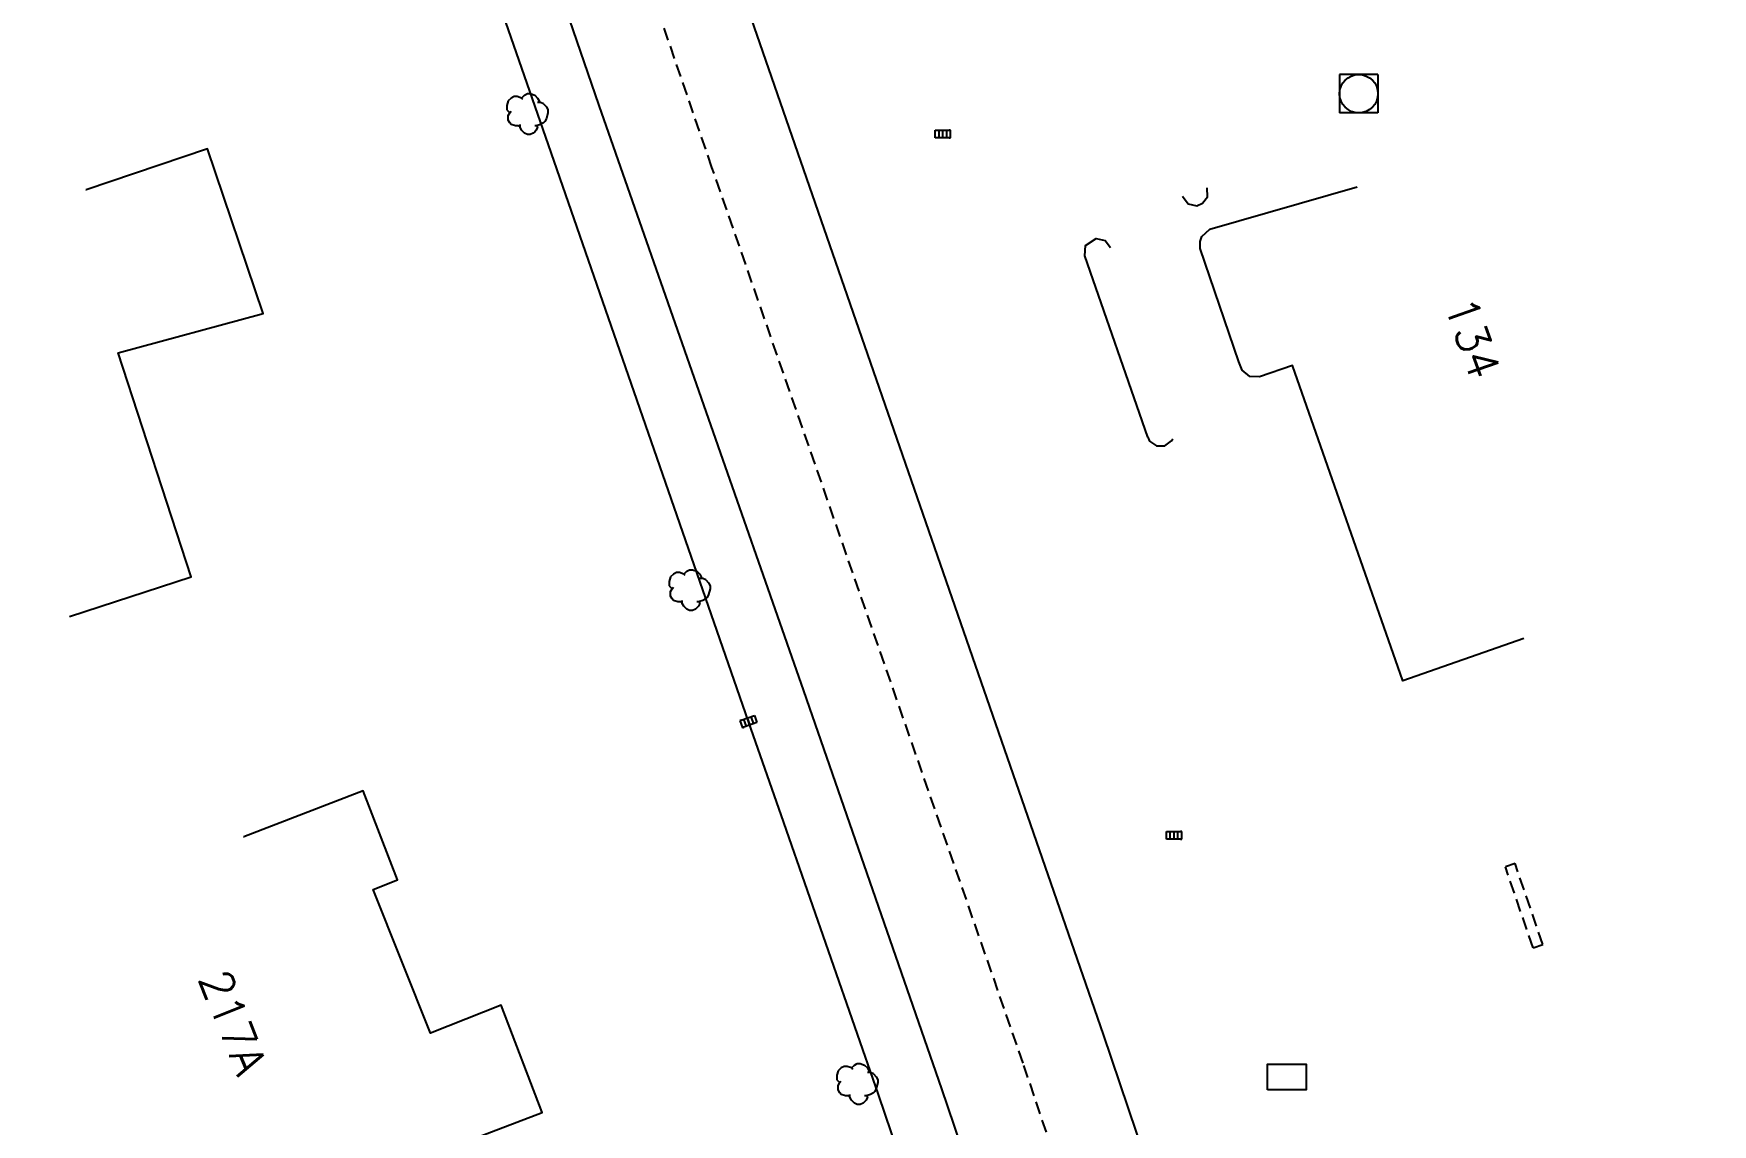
# Model space of a CAD drawing. Header units: millimetres. Extents: x 133016 to 134000, y 142000 to 143000.
# Drawn here: x 133324.8 to 133390.3, y 142074.8 to 142117.4 of the extents above; entities that cross this region are included whole.
import ezdxf
from ezdxf.enums import TextEntityAlignment as Align

# ---------------------------------------------------------------- set-up
doc = ezdxf.new("R2010")
doc.units = ezdxf.units.MM
doc.linetypes.add('DASHED', pattern=[0.75, 0.5, -0.25])
doc.layers.get('0').update_dxf_attribs({"linetype": 'CONTINUOUS'})
for name, color, linetype in [('W0001', 6, 'DASHED'), ('W0008', 7, 'CONTINUOUS'), ('W0100', 7, 'CONTINUOUS'), ('W0105', 7, 'CONTINUOUS'), ('W0112', 1, 'DASHED'), ('W0300', 7, 'CONTINUOUS'), ('W0400', 7, 'CONTINUOUS'), ('W0420', 7, 'CONTINUOUS'), ('W0991', 7, 'CONTINUOUS'), ('W1471', 7, 'CONTINUOUS')]:
    doc.layers.add(name, color=color, linetype=linetype)
doc.styles.get("Standard").update_dxf_attribs({"font": 'romans.shx', "width": 0.85})

# ---------------------------------------------------------------- blocks, each defined once
blk = doc.blocks.new('T300')
for p, q in [((-0.571, 0.686), (-0.686, 0.629)), ((-0.457, 0.686), (-0.571, 0.686)), ((-0.286, 0.629), (-0.457, 0.686)), ((-0.286, 0.629), (-0.171, 0.743)), ((-0.171, 0.743), (-0.057, 0.8)), ((-0.057, 0.8), (0.057, 0.8)), ((0.057, 0.8), (0.229, 0.743)), ((0.229, 0.743), (0.343, 0.629)), ((-0.8, 0.514), (-0.857, 0.343)), ((-0.857, 0.343), (-0.857, 0.171)), ((-0.857, 0.171), (-0.743, 0.057)), ((-0.686, 0.629), (-0.8, 0.514)), ((-0.8, -0.057), (-0.743, 0.057)), ((-0.743, 0.057), (-0.686, 0.114)), ((-0.229, 0.571), (-0.286, 0.629)), ((0.343, 0.629), (0.4, 0.514)), ((0.457, 0.457), (0.343, 0.457)), ((0.4, 0.514), (0.4, 0.457)), ((0.571, 0.4), (0.457, 0.457)), ((0.571, 0.4), (0.686, 0.286)), ((0.686, 0.286), (0.743, 0.171)), ((0.743, 0.057), (0.686, -0.171)), ((0.743, 0.171), (0.743, 0.057)), ((-0.8, -0.171), (-0.8, -0.057)), ((-0.8, -0.229), (-0.8, -0.171)), ((-0.743, -0.343), (-0.8, -0.229)), ((-0.686, -0.4), (-0.743, -0.343)), ((-0.514, -0.457), (-0.686, -0.4)), ((-0.4, -0.457), (-0.514, -0.457)), ((-0.4, -0.457), (-0.343, -0.457)), ((-0.343, -0.457), (-0.343, -0.4)), ((-0.343, -0.514), (-0.343, -0.457)), ((-0.286, -0.629), (-0.343, -0.514)), ((-0.171, -0.743), (-0.286, -0.629)), ((0.286, -0.457), (0.229, -0.457)), ((0.286, -0.629), (0.229, -0.686)), ((0.457, -0.4), (0.286, -0.457)), ((0.343, -0.514), (0.286, -0.629)), ((0.343, -0.514), (0.343, -0.457)), ((0.571, -0.343), (0.457, -0.4)), ((0.629, -0.286), (0.571, -0.343)), ((0.686, -0.171), (0.629, -0.286)), ((-0.057, -0.8), (-0.171, -0.743)), ((0.057, -0.8), (-0.057, -0.8)), ((0.171, -0.743), (0.057, -0.8)), ((0.229, -0.686), (0.171, -0.743))]:
    blk.add_line(p, q)
blk = doc.blocks.new('T400')
for p, q in [((-0.15, 0.3), (0.15, 0.3)), ((-0.15, -0.25), (-0.15, 0.3)), ((-0.15, 0.15), (0.15, 0.15)), ((-0.15, 0), (0.15, 0)), ((0.15, 0.3), (0.15, -0.25)), ((-0.15, -0.15), (0.15, -0.15)), ((-0.15, -0.25), (-0.15, -0.3)), ((-0.15, -0.3), (0.15, -0.3)), ((0.15, -0.3), (0.15, -0.25))]:
    blk.add_line(p, q)
blk = doc.blocks.new('T1471')
at = {"color": 0, "linetype": 'Continuous', "flags": 128}
blk.add_lwpolyline([(-0.75, -0.5), (-0.75, 0.5), (0.75, 0.5), (0.75, -0.5), (-0.75, -0.5)], dxfattribs=at)
blk = doc.blocks.new('T420')
for p, q in [((0.75, 0.75), (-0.75, 0.75)), ((-0.75, 0.75), (-0.75, -0.75)), ((0.75, 0.75), (0.75, -0.75)), ((0.75, -0.75), (-0.75, -0.75))]:
    blk.add_line(p, q)
blk.add_ellipse((0, 0), major_axis=(-0.53, 0.53), ratio=1, start_param=3.926991, end_param=10.210176)

msp = doc.modelspace()

# ---------------------------------------------------------------- linework, layer by layer
at = {"layer": 'W0001'}
msp.add_lwpolyline([(133386.945, 142000), (133386.814, 142000.544), (133381.386, 142020.922), (133377.72, 142033.242), (133374.378, 142044.404), (133371.736, 142052.501), (133363.425, 142077.24), (133351.282, 142112.198), (133340.526, 142143.486), (133329.846, 142174.424), (133321.068, 142199.742), (133310.87, 142229.854), (133301.041, 142256.022), (133295.587, 142269.624), (133285.227, 142295.132), (133272.196, 142327.363), (133261.937, 142352.824), (133254.866, 142370.308), (133250.758, 142380.429), (133247.16, 142389.362), (133243.379, 142398.786), (133239.165, 142409.566), (133234.966, 142420.636), (133226.628, 142443.802)], dxfattribs=at)
at = {"layer": 'W0008'}
for points in [[(133390.33, 142000), (133389.117, 142005.032), (133384.019, 142023.587), (133377.685, 142044.909), (133374.384, 142055.102), (133369.14, 142070.723), (133366.561, 142078.358), (133345.093, 142140.306), (133325.595, 142196.609), (133313.916, 142230.23), (133310.315, 142240.248), (133304.98, 142254.246), (133302.445, 142260.555), (133295.552, 142277.686), (133287.999, 142296.351), (133288.488, 142296.545), (133287.375, 142299.347), (133288.697, 142301.325), (133285.298, 142309.766), (133276.766, 142330.818), (133274.82, 142335.693), (133271.638, 142343.642), (133262.27, 142366.754), (133261.698, 142368.124)], [(133383.556, 142000), (133381.211, 142009.254), (133378.425, 142019.486), (133371.198, 142043.51), (133366.133, 142058.908), (133360.254, 142076.227), (133354.87, 142091.773), (133346.882, 142114.609), (133342.128, 142128.448), (133338.024, 142140.699), (133330.342, 142163.001), (133323.894, 142181.76), (133317.582, 142199.875), (133307.714, 142228.298), (133308.185, 142228.481), (133302.42, 142244.244), (133297.759, 142256.209), (133290.821, 142273.508), (133284.366, 142289.245), (133277.236, 142306.668)], [(133380.985, 142000), (133380.872, 142000.447), (133378.823, 142008.542), (133375.722, 142019.737), (133374.821, 142022.913), (133371.877, 142032.939), (133371.877, 142032.939), (133369.057, 142042.187), (133363.496, 142059.178), (133357.775, 142076.007), (133354.09, 142086.623), (133352.705, 142090.567), (133344.905, 142113.075), (133339.914, 142127.412)]]:
    msp.add_lwpolyline(points, dxfattribs=at)
at = {"layer": 'W0100'}
for points in [[(133326.204, 142094.666), (133330.958, 142096.216), (133328.109, 142104.955), (133333.766, 142106.492), (133331.592, 142112.92), (133326.855, 142111.317), (133326.855, 142111.317), (133326.855, 142111.317), (133326.855, 142111.317), (133326.855, 142111.317), (133326.855, 142111.317), (133326.855, 142111.317), (133326.855, 142111.317), (133326.855, 142111.317), (133326.855, 142111.317), (133326.855, 142111.317), (133326.855, 142111.317), (133326.855, 142111.317), (133326.855, 142111.317), (133326.855, 142111.317), (133326.855, 142111.317), (133326.855, 142111.317), (133326.855, 142111.317), (133326.855, 142111.317), (133326.855, 142111.317), (133326.855, 142111.317), (133326.855, 142111.317), (133326.855, 142111.317), (133326.855, 142111.317), (133326.855, 142111.317), (133326.855, 142111.317), (133326.855, 142111.317), (133326.855, 142111.317), (133326.855, 142111.317), (133326.855, 142111.317), (133326.855, 142111.317), (133326.855, 142111.317), (133326.855, 142111.317), (133326.855, 142111.317), (133326.855, 142111.317), (133326.855, 142111.317), (133326.855, 142111.317), (133326.855, 142111.317), (133326.855, 142111.317), (133326.855, 142111.317), (133326.855, 142111.317), (133326.855, 142111.317), (133326.855, 142111.317), (133326.855, 142111.317), (133326.855, 142111.317), (133326.855, 142111.317), (133326.855, 142111.317), (133326.855, 142111.317), (133326.855, 142111.317), (133326.855, 142111.317), (133326.855, 142111.317), (133326.855, 142111.317), (133326.855, 142111.317), (133326.855, 142111.317), (133326.855, 142111.317), (133326.855, 142111.317), (133326.855, 142111.317), (133326.855, 142111.317), (133326.855, 142111.317), (133326.855, 142111.317), (133326.855, 142111.317), (133326.855, 142111.317), (133326.855, 142111.317), (133326.855, 142111.317), (133326.855, 142111.317), (133326.855, 142111.317), (133326.855, 142111.317), (133326.855, 142111.317), (133326.855, 142111.317), (133326.855, 142111.317), (133326.855, 142111.317), (133326.855, 142111.317), (133326.855, 142111.317), (133326.855, 142111.317), (133326.855, 142111.317), (133326.855, 142111.317), (133326.855, 142111.317), (133326.855, 142111.317), (133326.855, 142111.317), (133326.855, 142111.317), (133326.855, 142111.317), (133326.855, 142111.317), (133326.855, 142111.317), (133326.855, 142111.317), (133326.855, 142111.317), (133326.855, 142111.317), (133326.855, 142111.317), (133326.855, 142111.317), (133326.855, 142111.317), (133326.855, 142111.317), (133326.855, 142111.317), (133326.855, 142111.317), (133326.855, 142111.317), (133326.855, 142111.317), (133326.855, 142111.317), (133326.855, 142111.317), (133326.855, 142111.317), (133326.855, 142111.317), (133326.855, 142111.317), (133326.855, 142111.317), (133326.855, 142111.317), (133326.855, 142111.317), (133326.855, 142111.317), (133326.855, 142111.317), (133326.855, 142111.317), (133326.855, 142111.317), (133326.855, 142111.317), (133326.855, 142111.317), (133326.855, 142111.317), (133326.855, 142111.317), (133326.855, 142111.317), (133326.855, 142111.317), (133326.855, 142111.317), (133326.855, 142111.317), (133326.855, 142111.317)], [(133382.965, 142093.809), (133378.246, 142092.156), (133373.935, 142104.461), (133372.656, 142104.024), (133372.269, 142104.037), (133371.98, 142104.282), (133371.845, 142104.61), (133370.334, 142109.03), (133370.33, 142109.304), (133370.396, 142109.5), (133370.716, 142109.787), (133376.464, 142111.439)], [(133339.985, 142073.525), (133344.656, 142075.308), (133343.057, 142079.494), (133340.29, 142078.406), (133338.059, 142084.01), (133339.01, 142084.391), (133337.672, 142087.864), (133333.006, 142086.067), (133333.006, 142086.067), (133333.006, 142086.067), (133333.006, 142086.067), (133333.006, 142086.067), (133333.006, 142086.067), (133333.006, 142086.067), (133333.006, 142086.067), (133333.006, 142086.067), (133333.006, 142086.067), (133333.006, 142086.067), (133333.006, 142086.067), (133333.006, 142086.067), (133333.006, 142086.067), (133333.006, 142086.067), (133333.006, 142086.067), (133333.006, 142086.067), (133333.006, 142086.067), (133333.006, 142086.067), (133333.006, 142086.067), (133333.006, 142086.067), (133333.006, 142086.067), (133333.006, 142086.067), (133333.006, 142086.067), (133333.006, 142086.067), (133333.006, 142086.067), (133333.006, 142086.067), (133333.006, 142086.067), (133333.006, 142086.067), (133333.006, 142086.067), (133333.006, 142086.067), (133333.006, 142086.067), (133333.006, 142086.067), (133333.006, 142086.067), (133333.006, 142086.067), (133333.006, 142086.067), (133333.006, 142086.067), (133333.006, 142086.067), (133333.006, 142086.067), (133333.006, 142086.067), (133333.006, 142086.067), (133333.006, 142086.067), (133333.006, 142086.067), (133333.006, 142086.067), (133333.006, 142086.067), (133333.006, 142086.067), (133333.006, 142086.067), (133333.006, 142086.067), (133333.006, 142086.067), (133333.006, 142086.067), (133333.006, 142086.067), (133333.006, 142086.067), (133333.006, 142086.067), (133333.006, 142086.067), (133333.006, 142086.067), (133333.006, 142086.067), (133333.006, 142086.067), (133333.006, 142086.067), (133333.006, 142086.067), (133333.006, 142086.067), (133333.006, 142086.067), (133333.006, 142086.067), (133333.006, 142086.067), (133333.006, 142086.067), (133333.006, 142086.067), (133333.006, 142086.067), (133333.006, 142086.067), (133333.006, 142086.067), (133333.006, 142086.067), (133333.006, 142086.067), (133333.006, 142086.067), (133333.006, 142086.067), (133333.006, 142086.067), (133333.006, 142086.067), (133333.006, 142086.067), (133333.006, 142086.067), (133333.006, 142086.067), (133333.006, 142086.067), (133333.006, 142086.067), (133333.006, 142086.067), (133333.006, 142086.067), (133333.006, 142086.067), (133333.006, 142086.067), (133333.006, 142086.067), (133333.006, 142086.067), (133333.006, 142086.067), (133333.006, 142086.067), (133333.006, 142086.067), (133333.006, 142086.067), (133333.006, 142086.067), (133333.006, 142086.067), (133333.006, 142086.067), (133333.006, 142086.067), (133333.006, 142086.067), (133333.006, 142086.067), (133333.006, 142086.067), (133333.006, 142086.067), (133333.006, 142086.067), (133333.006, 142086.067), (133333.006, 142086.067), (133333.006, 142086.067), (133333.006, 142086.067), (133333.006, 142086.067), (133333.006, 142086.067), (133333.006, 142086.067), (133333.006, 142086.067), (133333.006, 142086.067), (133333.006, 142086.067), (133333.006, 142086.067), (133333.006, 142086.067), (133333.006, 142086.067), (133333.006, 142086.067), (133333.006, 142086.067)]]:
    msp.add_lwpolyline(points, dxfattribs=at)
at = {"layer": 'W0105'}
for points in [[(133369.642, 142111.074), (133369.874, 142110.776), (133370.208, 142110.702), (133370.427, 142110.801), (133370.62, 142111.052), (133370.609, 142111.393)], [(133368.296, 142101.67), (133365.838, 142108.744), (133365.866, 142109.15), (133366.277, 142109.427), (133366.631, 142109.344), (133366.83, 142109.075)], [(133368.296, 142101.67), (133368.36, 142101.514), (133368.635, 142101.33), (133368.959, 142101.331), (133369.221, 142101.525), (133369.264, 142101.607)]]:
    msp.add_lwpolyline(points, dxfattribs=at)
at = {"layer": 'W0112'}
for points in [[(133383.331, 142081.738), (133383.71, 142081.868), (133382.628, 142085.024), (133382.249, 142084.894), (133382.249, 142084.894), (133382.249, 142084.894), (133382.249, 142084.894), (133382.249, 142084.894), (133382.249, 142084.894), (133382.249, 142084.894), (133382.249, 142084.894), (133382.249, 142084.894), (133382.249, 142084.894), (133382.249, 142084.894), (133382.249, 142084.894), (133382.249, 142084.894), (133382.249, 142084.894), (133382.249, 142084.894), (133382.249, 142084.894), (133382.249, 142084.894), (133382.249, 142084.894), (133382.249, 142084.894), (133382.249, 142084.894), (133382.249, 142084.894), (133382.249, 142084.894), (133382.249, 142084.894), (133382.249, 142084.894), (133382.249, 142084.894), (133382.249, 142084.894), (133382.249, 142084.894), (133382.249, 142084.894), (133382.249, 142084.894), (133382.249, 142084.894), (133382.249, 142084.894), (133382.249, 142084.894), (133382.249, 142084.894), (133382.249, 142084.894), (133382.249, 142084.894), (133382.249, 142084.894), (133382.249, 142084.894), (133382.249, 142084.894), (133382.249, 142084.894), (133382.249, 142084.894), (133382.249, 142084.894), (133382.249, 142084.894), (133382.249, 142084.894), (133382.249, 142084.894), (133382.249, 142084.894), (133382.249, 142084.894), (133382.249, 142084.894), (133382.249, 142084.894), (133382.249, 142084.894), (133382.249, 142084.894), (133382.249, 142084.894), (133382.249, 142084.894), (133382.249, 142084.894), (133382.249, 142084.894), (133382.249, 142084.894), (133382.249, 142084.894), (133382.249, 142084.894), (133382.249, 142084.894), (133382.249, 142084.894), (133382.249, 142084.894), (133382.249, 142084.894), (133382.249, 142084.894), (133382.249, 142084.894), (133382.249, 142084.894), (133382.249, 142084.894), (133382.249, 142084.894), (133382.249, 142084.894), (133382.249, 142084.894), (133382.249, 142084.894), (133382.249, 142084.894), (133382.249, 142084.894), (133382.249, 142084.894), (133382.249, 142084.894), (133382.249, 142084.894), (133382.249, 142084.894), (133382.249, 142084.894), (133382.249, 142084.894), (133382.249, 142084.894), (133382.249, 142084.894), (133382.249, 142084.894), (133382.249, 142084.894), (133382.249, 142084.894), (133382.249, 142084.894), (133382.249, 142084.894), (133382.249, 142084.894), (133382.249, 142084.894), (133382.249, 142084.894), (133382.249, 142084.894), (133382.249, 142084.894), (133382.249, 142084.894), (133382.249, 142084.894), (133382.249, 142084.894), (133382.249, 142084.894), (133382.249, 142084.894), (133382.249, 142084.894), (133382.249, 142084.894), (133382.249, 142084.894), (133382.249, 142084.894), (133382.249, 142084.894), (133382.249, 142084.894), (133382.249, 142084.894), (133382.249, 142084.894), (133382.249, 142084.894), (133382.249, 142084.894), (133382.249, 142084.894), (133382.249, 142084.894), (133382.249, 142084.894), (133382.249, 142084.894), (133382.249, 142084.894), (133382.249, 142084.894), (133382.249, 142084.894), (133382.249, 142084.894), (133382.249, 142084.894), (133382.249, 142084.894), (133382.249, 142084.894), (133382.249, 142084.894), (133382.249, 142084.894)], [(133383.331, 142081.738), (133382.249, 142084.894), (133382.249, 142084.894), (133382.249, 142084.894), (133382.249, 142084.894), (133382.249, 142084.894), (133382.249, 142084.894), (133382.249, 142084.894), (133382.249, 142084.894), (133382.249, 142084.894), (133382.249, 142084.894), (133382.249, 142084.894), (133382.249, 142084.894), (133382.249, 142084.894), (133382.249, 142084.894), (133382.249, 142084.894), (133382.249, 142084.894), (133382.249, 142084.894), (133382.249, 142084.894), (133382.249, 142084.894), (133382.249, 142084.894), (133382.249, 142084.894), (133382.249, 142084.894), (133382.249, 142084.894), (133382.249, 142084.894), (133382.249, 142084.894), (133382.249, 142084.894), (133382.249, 142084.894), (133382.249, 142084.894), (133382.249, 142084.894), (133382.249, 142084.894), (133382.249, 142084.894), (133382.249, 142084.894), (133382.249, 142084.894), (133382.249, 142084.894), (133382.249, 142084.894), (133382.249, 142084.894), (133382.249, 142084.894), (133382.249, 142084.894), (133382.249, 142084.894), (133382.249, 142084.894), (133382.249, 142084.894), (133382.249, 142084.894), (133382.249, 142084.894), (133382.249, 142084.894), (133382.249, 142084.894), (133382.249, 142084.894), (133382.249, 142084.894), (133382.249, 142084.894), (133382.249, 142084.894), (133382.249, 142084.894), (133382.249, 142084.894), (133382.249, 142084.894), (133382.249, 142084.894), (133382.249, 142084.894), (133382.249, 142084.894), (133382.249, 142084.894), (133382.249, 142084.894), (133382.249, 142084.894), (133382.249, 142084.894), (133382.249, 142084.894), (133382.249, 142084.894), (133382.249, 142084.894), (133382.249, 142084.894), (133382.249, 142084.894), (133382.249, 142084.894), (133382.249, 142084.894), (133382.249, 142084.894), (133382.249, 142084.894), (133382.249, 142084.894), (133382.249, 142084.894), (133382.249, 142084.894), (133382.249, 142084.894), (133382.249, 142084.894), (133382.249, 142084.894), (133382.249, 142084.894), (133382.249, 142084.894), (133382.249, 142084.894), (133382.249, 142084.894), (133382.249, 142084.894), (133382.249, 142084.894), (133382.249, 142084.894), (133382.249, 142084.894), (133382.249, 142084.894), (133382.249, 142084.894), (133382.249, 142084.894), (133382.249, 142084.894), (133382.249, 142084.894), (133382.249, 142084.894), (133382.249, 142084.894), (133382.249, 142084.894), (133382.249, 142084.894), (133382.249, 142084.894), (133382.249, 142084.894), (133382.249, 142084.894), (133382.249, 142084.894), (133382.249, 142084.894), (133382.249, 142084.894), (133382.249, 142084.894), (133382.249, 142084.894), (133382.249, 142084.894), (133382.249, 142084.894), (133382.249, 142084.894), (133382.249, 142084.894), (133382.249, 142084.894), (133382.249, 142084.894), (133382.249, 142084.894), (133382.249, 142084.894), (133382.249, 142084.894), (133382.249, 142084.894), (133382.249, 142084.894), (133382.249, 142084.894), (133382.249, 142084.894), (133382.249, 142084.894), (133382.249, 142084.894), (133382.249, 142084.894), (133382.249, 142084.894), (133382.249, 142084.894), (133382.249, 142084.894), (133382.249, 142084.894)]]:
    msp.add_lwpolyline(points, dxfattribs=at)

# ---------------------------------------------------------------- block references
at = {"layer": 'W0300'}
for p in [(133344.132, 142114.275), (133350.466, 142095.696), (133357.009, 142076.417)]:
    msp.add_blockref('T300', p, dxfattribs=at)
at = {"layer": 'W0400'}
for p, rotation in [((133360.294, 142113.506), 90), ((133352.705, 142090.567), 289.3543710801519), ((133369.319, 142086.125), 90)]:
    msp.add_blockref('T400', p, dxfattribs=dict(at, rotation=rotation))
at = {"layer": 'W0420'}
msp.add_blockref('T420', (133376.527, 142115.073), dxfattribs=at)
at = {"layer": 'W1471'}
msp.add_blockref('T1471', (133373.72, 142076.691), dxfattribs=at)

# ---------------------------------------------------------------- texts
at = {"layer": 'W0991'}
for s, rotation, p in [('134', 289.3052, (133380.973, 142105.544)), ('217A', 291.71092, (133332.583, 142078.84))]:
    msp.add_text(s, height=1.25, rotation=rotation, dxfattribs=at).set_placement(p, align=Align.MIDDLE)

doc.saveas('drawing.dxf')
